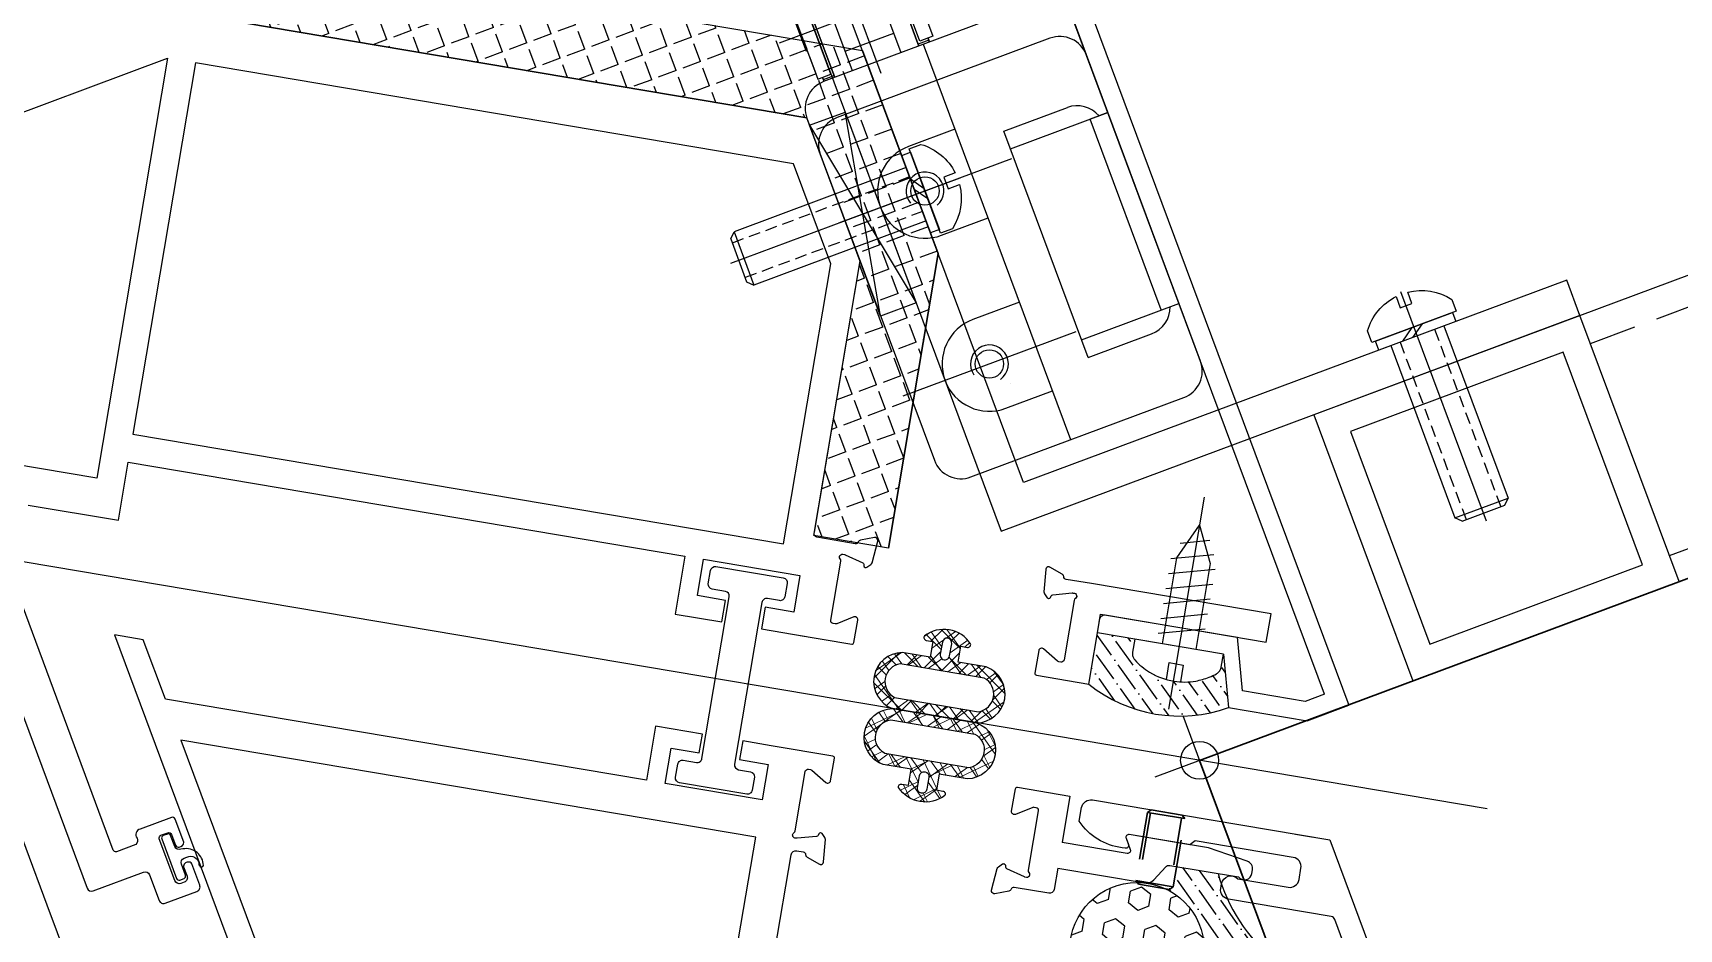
# Model space of a CAD drawing. Extents: x 12199666 to 24617114, y 1197707 to 2548648.
# Drawn here: x 12329482.3 to 12329656.2, y 1270351 to 1270445.6 of the extents above; entities that cross this region are included whole.
import ezdxf

# ---------------------------------------------------------------- set-up
doc = ezdxf.new("R2010")
doc.units = 0
doc.header["$LTSCALE"] = 10
doc.header["$MEASUREMENT"] = 0
for name, pattern in [('TX-PLAN-T1-F11$0$ACAD_ISO04W100', [30, 24, -3, 0, -3]), ('TX-PLAN-T1-F11$0$CENTER', [2, 1.25, -0.25, 0.25, -0.25]), ('TX-PLAN-T1-F11$0$CENTER-PISA', [11, 6, -2, 1, -2]), ('TX-PLAN-T1-F11$0$CENTER2', [1.125, 0.75, -0.125, 0.125, -0.125]), ('TX-PLAN-T1-F11$0$DASHED', [0.75, 0.5, -0.25]), ('TX-PLAN-T1-F11$0$HIDDEN', [0.375, 0.25, -0.125]), ('TX-PLAN-T1-F11$0$HIDDEN-PISA', [4.5, 2.5, -2])]:
    doc.linetypes.add(name, pattern=pattern)
for name, color, linetype, lineweight in [('TX-PLAN-T1-F11$0$_EDO-ALUMINIUM-SECTION', 90, 'Continuous', 30), ('TX-PLAN-T1-F11$0$Xref- ELE$0$Hatch', 9, 'Continuous', 13), ('TX-PLAN-T1-F11$0$Xref- ELE$0$Hatch @ 1 VP1', 9, 'Continuous', 13), ('TX-PLAN-T1-F11$0$Xref- ELE$0$Hatch @ 1 VPModel', 9, 'Continuous', 13), ('TX-PLAN-T1-F11$0$幕墙线', 114, 'Continuous', 30)]:
    doc.layers.add(name, color=color, linetype=linetype, lineweight=lineweight)
for name, color, linetype in [('TX-PLAN-T1-F11$0$AXIS', 3, 'Continuous'), ('TX-PLAN-T1-F11$0$CW', 4, 'Continuous'), ('TX-PLAN-T1-F11$0$F-Alum', 4, 'Continuous'), ('TX-PLAN-T1-F11$0$F-center', 6, 'TX-PLAN-T1-F11$0$ACAD_ISO04W100'), ('TX-PLAN-T1-F11$0$F-dashed line', 8, 'TX-PLAN-T1-F11$0$DASHED'), ('TX-PLAN-T1-F11$0$F-dim', 1, 'Continuous'), ('TX-PLAN-T1-F11$0$F-Gaskets', 8, 'Continuous'), ('TX-PLAN-T1-F11$0$F-Misc', 1, 'Continuous'), ('TX-PLAN-T1-F11$0$F-seslants', 8, 'Continuous'), ('TX-PLAN-T1-F11$0$F_MISC', 8, 'Continuous'), ('TX-PLAN-T1-F11$0$Hatch', 8, 'Continuous'), ('TX-PLAN-T1-F11$0$中心线', 1, 'TX-PLAN-T1-F11$0$CENTER2'), ('TX-PLAN-T1-F11$0$虚线', 8, 'TX-PLAN-T1-F11$0$HIDDEN'), ('TX-PLAN-T1-F11$0$螺栓钉类', 241, 'Continuous')]:
    doc.layers.add(name, color=color, linetype=linetype)

# ---------------------------------------------------------------- blocks, each defined once
blk = doc.blocks.new('*U339')
at = {"layer": 'TX-PLAN-T1-F11$0$Xref- ELE$0$Hatch @ 1 VP1'}
h = blk.add_hatch(dxfattribs=at)
h.set_pattern_fill('M_GASKET-PISA', color=256, pattern_type=2)
h.set_pattern_definition([(35.42361603529756, (-1214.761376000002, -14855.407933), (-0.8694256507828642, 1.222333439680349), []), (125.4236160352975, (-1214.761376000002, -14855.407933), (-1.222333439680349, -0.8694256507828639), [])])
edge = h.paths.add_edge_path(flags=16)
edge.add_line((-41815.07919855467, 17823.42139201995), (-41813.77919855462, 17823.42139201995))
edge.add_arc((-41813.77919855462, 17822.92139201995), 0.5, -90, 90, ccw=False)
edge.add_line((-41813.77919855462, 17822.42139201995), (-41815.07919855467, 17822.42139201995))
edge.add_arc((-41815.07919855467, 17822.92139201995), 0.5, 90, 270, ccw=False)
edge = h.paths.add_edge_path()
edge.add_line((-41813.27919855455, 17818.4213668968), (-41813.27919855462, 17821.42139201995))
edge.add_line((-41813.27919855462, 17821.42139201995), (-41814.97919855457, 17821.42139201995))
edge.add_line((-41814.97919855457, 17821.42139201995), (-41814.97919855457, 17820.72139202))
edge.add_arc((-41815.27919855458, 17820.72139201998), 0.3000000000174623, -115.05761541500061, 4.8635797611495946e-09, ccw=False)
edge.add_arc((-41813.09559109848, 17822.92139202004), 3.383607456175075, 133.070694364177, 226.9293056383509, ccw=False)
edge.add_arc((-41815.27919855466, 17825.12139202001), 0.3000000000240535, 2.084391326206969e-09, 115.0576154218833, ccw=False)
edge.add_line((-41814.97919855463, 17825.12139202002), (-41814.97919855457, 17824.42139201995))
edge.add_line((-41814.97919855457, 17824.42139201995), (-41813.27919855462, 17824.42139201995))
edge.add_line((-41813.27919855462, 17824.42139201995), (-41813.27919855468, 17827.42139201984))
edge.add_arc((-41810.27919855456, 17826.87139201984), 3.050000000114375, 10.388857815061783, 169.6111421849382, ccw=False)
edge.add_line((-41807.27919855445, 17827.42139201984), (-41807.27919855437, 17818.42139201997))
edge.add_arc((-41810.27919855451, 17818.97139202002), 3.050000000151531, 190.3888578138809, 349.6111421841629, ccw=False)
edge.add_line((-41812.07919855455, 17818.42136689683), (-41812.07919855467, 17827.42139201984))
edge.add_arc((-41810.27919855456, 17826.82523817369), 1.896153846257486, 18.324694090130095, 161.6753059098699, ccw=False)
edge.add_line((-41808.47919855445, 17827.42139201984), (-41808.47919855437, 17818.42139201996))
edge.add_arc((-41810.2791985545, 17819.01754586615), 1.896153846287313, 198.3246940877339, 341.6753059085472, ccw=False)
at = {"layer": 'TX-PLAN-T1-F11$0$Xref- ELE$0$Hatch @ 1 VPModel'}
h = blk.add_hatch(dxfattribs=at)
h.set_pattern_fill('M_GASKET-PISA', color=256, pattern_type=2)
h.set_pattern_definition([(45, (-1214.761376000002, -14855.407933), (-1.060660171779821, 1.060660171779821), []), (135, (-1214.761376000002, -14855.407933), (-1.060660171779821, -1.060660171779821), [])])
edge = h.paths.add_edge_path(flags=16)
edge.add_line((-41815.07919855467, 17823.42139201995), (-41813.77919855462, 17823.42139201995))
edge.add_arc((-41813.77919855462, 17822.92139201995), 0.5, -90, 90, ccw=False)
edge.add_line((-41813.77919855462, 17822.42139201995), (-41815.07919855467, 17822.42139201995))
edge.add_arc((-41815.07919855467, 17822.92139201995), 0.5, 90, 270, ccw=False)
edge = h.paths.add_edge_path()
edge.add_line((-41813.27919855455, 17818.4213668968), (-41813.27919855462, 17821.42139201995))
edge.add_line((-41813.27919855462, 17821.42139201995), (-41814.97919855457, 17821.42139201995))
edge.add_line((-41814.97919855457, 17821.42139201995), (-41814.97919855457, 17820.72139202))
edge.add_arc((-41815.27919855458, 17820.72139201998), 0.3000000000174623, -115.05761541500061, 4.8635797611495946e-09, ccw=False)
edge.add_arc((-41813.09559109848, 17822.92139202004), 3.383607456175075, 133.070694364177, 226.9293056383509, ccw=False)
edge.add_arc((-41815.27919855466, 17825.12139202001), 0.3000000000240535, 2.084391326206969e-09, 115.0576154218833, ccw=False)
edge.add_line((-41814.97919855463, 17825.12139202002), (-41814.97919855457, 17824.42139201995))
edge.add_line((-41814.97919855457, 17824.42139201995), (-41813.27919855462, 17824.42139201995))
edge.add_line((-41813.27919855462, 17824.42139201995), (-41813.27919855468, 17827.42139201984))
edge.add_arc((-41810.27919855456, 17826.87139201984), 3.050000000114375, 10.388857815061783, 169.6111421849382, ccw=False)
edge.add_line((-41807.27919855445, 17827.42139201984), (-41807.27919855437, 17818.42139201997))
edge.add_arc((-41810.27919855451, 17818.97139202002), 3.050000000151531, 190.3888578138809, 349.6111421841629, ccw=False)
edge.add_line((-41812.07919855455, 17818.42136689683), (-41812.07919855467, 17827.42139201984))
edge.add_arc((-41810.27919855456, 17826.82523817369), 1.896153846257486, 18.324694090130095, 161.6753059098699, ccw=False)
edge.add_line((-41808.47919855445, 17827.42139201984), (-41808.47919855437, 17818.42139201996))
edge.add_arc((-41810.2791985545, 17819.01754586615), 1.896153846287313, 198.3246940877339, 341.6753059085472, ccw=False)
blk = doc.blocks.new('TX-PLAN-T1-F11$0$Xref- ELE$0$GAE0002', base_point=(-41818.77919855453, 17822.92139201999))
at = {"color": 0, "linetype": 'ByBlock'}
for points in [[(-41813.27919855455, 17818.4213668968), (-41813.27919855462, 17821.42139201995), (-41814.97919855457, 17821.42139201995), (-41814.97919855457, 17820.72139202, -0.548945891858276), (-41815.4062573781, 17820.44962731407, -0.4340790099980792), (-41815.40625737821, 17825.39315672591, -0.5489458918577889), (-41814.97919855463, 17825.12139202002), (-41814.97919855457, 17824.42139201995), (-41813.27919855462, 17824.42139201995), (-41813.27919855468, 17827.42139201984, -0.8333333333398008), (-41807.27919855445, 17827.42139201984), (-41807.27919855437, 17818.42139201997, -0.833333333342024), (-41813.27919855468, 17818.42139202007)], [(-41812.07919855455, 17818.42136689683), (-41812.07919855467, 17827.42139201984, -0.7222222222395137), (-41808.47919855445, 17827.42139201984), (-41808.47919855437, 17818.42139201996, -0.7222222222456893), (-41812.07919855467, 17818.42139202007)]]:
    blk.add_lwpolyline(points, format="xyb", dxfattribs=at)
blk.add_lwpolyline([(-41815.07919855467, 17823.42139201995), (-41813.77919855462, 17823.42139201995, -0.9999999999999999), (-41813.77919855462, 17822.42139201995), (-41815.07919855467, 17822.42139201995, -0.9999999999999999)], format="xyb", close=True, dxfattribs=at)
at = {"layer": 'TX-PLAN-T1-F11$0$Xref- ELE$0$Hatch'}
blk.add_blockref('*U339', (0, 0), dxfattribs=at)
blk = doc.blocks.new('TX-PLAN-T1-F11$0$A$C3FFC0167')
at = {"layer": 'TX-PLAN-T1-F11$0$F-dim'}
for p, q in [((0, 5), (0, -5)), ((-5, 0), (5, 0))]:
    blk.add_line(p, q, dxfattribs=at)
blk.add_circle((0, 0), 2, dxfattribs=at)
blk = doc.blocks.new('*U193')
at = {"layer": 'TX-PLAN-T1-F11$0$F-seslants'}
h = blk.add_hatch(dxfattribs=at)
h.set_pattern_fill('ANSI36', color=256, scale=10)
h.set_pattern_definition([(45, (53159.15010211314, 73373.3115634953), (0.6629126073623882, 2.430679560328757), [3.125, -0.625, 0, -0.625])])
h.paths.add_polyline_path([(1475.741659829626, -3.000238316584728), (1475.735380750382, -3.023698362056166), (1476.4957483178, -4.339844692236511), (1477.861875881907, -4.705488615596551), (1480.863326804014, -9.900803077907767), (1480.49768288061, -11.2669306419848, -0.108700271728402), (1486.044363597874, -5.352547239250271, -0.38366498551135), (1487.038812711835, -4.457765866041882), (1487.484396133805, -4.457765866041882, -0.0157503687940426), (1488.538812711835, -3.909441482843249), (1488.538812711835, 0.5262378203333355), (1486.361720151734, 0.5262378203333355), (1486.028386818245, 0.8595711536618182), (1486.028386818245, 1.287237766606268, -0.485481439502047)])
at = {"layer": 'TX-PLAN-T1-F11$0$Hatch'}
h = blk.add_hatch(dxfattribs=at)
h.set_pattern_fill('HEX', color=256, scale=10)
h.set_pattern_definition([(0, (53159.15010211314, 73373.3115634953), (0, 2.165063509461096), [1.25, -2.5]), (120, (53159.15010211314, 73373.3115634953), (-1.875, -1.082531754730548), [1.249999999999995, -2.499999999999991]), (59.99999999999999, (53160.40010211314, 73373.3115634953), (-1.875, 1.082531754730549), [1.25, -2.5])])
edge = h.paths.add_edge_path()
edge.add_arc((1479.197548260214, 3.192174270108808), 7.091483518212044, 0, 360)
at = {"color": 8, "linetype": 'TX-PLAN-T1-F11$0$DASHED'}
for p, q in [((1493.666666785255, 4.192904487004853), (1486.028386818245, 4.192904487004853)), ((1486.361720151734, 4.526237820333336), (1486.361720151734, 0.5262378203333355)), ((1493.666666785255, 4.526237820333336), (1493.666666785255, 0.5262378203333355)), ((1493.666666785255, 0.8595711536618182), (1486.028386818245, 0.8595711536618182))]:
    blk.add_line(p, q, dxfattribs=at)
blk.add_lwpolyline([(1493.666666785255, 0.5262378203333355), (1494.000000118744, 0.8595711536618182), (1494.000000118744, 4.192904487004853), (1493.666666785255, 4.526237820333336), (1486.361720151734, 4.526237820333336), (1486.028386818245, 4.192904487004853), (1486.028386818245, 0.8595711536618182), (1486.361720151734, 0.5262378203333355)], close=True, dxfattribs=at)
at = {"layer": 'TX-PLAN-T1-F11$0$CW'}
blk.add_lwpolyline([(1486.28876543371, 12.88240874816256), (1486.28876543371, 3.520583901990904, 0.2535998008637027), (1486.742967582773, 2.682667017157655), (1488.311711637303, 1.660826845196425, -0.2535998008634184), (1488.538812711835, 1.241868402779801), (1488.538812711835, -6.105417568207486, 0.6457513110634008), (1489.138812711928, -7.434567830408923), (1489.525033742655, -7.434567830408923, 0.3812640285024388), (1490.319859880721, -6.725405103337835), (1491.038812711835, -2.457766181410989), (1491.038812711835, 6.022618576302193, 0.5773502691902374), (1490.588812711881, 6.282426197445602), (1489.488812711788, 5.64734090132697, -0.5773502691789958), (1489.038812711835, 5.907148522470379), (1489.038812695304, 12.88240874816256)], format="xyb", dxfattribs=at)
at = {"layer": 'TX-PLAN-T1-F11$0$F-Alum'}
for points in [[(1494, 44.88236024914659), (1494, 44.88236024914659), (1494, 44.88236024916114), (1494, 44.88236024916114), (1494, 44.88236024916114), (1494, 44.88236024916114), (1494, 47.93870083382353), (1491.995576281333, 47.93870083382353), (1491.995576281333, 44.88236024914659), (1488.210649064044, 44.88236024911748), (1488.210649064044, 55.26434998805053), (1491.995576281333, 55.26434998805053), (1491.995576281333, 52.25669139168167), (1494, 52.25674300007813), (1494, 57.26422248274321), (1488.210649064044, 57.26434590900317), (1488.210649064044, 57.26434590900317), (1488.210649064044, 108.8056678024004), (1488.210649064044, 108.8056678024004), (1494, 112.150307061107), (1494, 115.2447885326255), (1465.929928969359, 99.028072259287), (1445, 86.93637789456989)], [(1494.000000000233, -11.29273159365403), (1494.000000000233, -14.95784693870519), (1459.364570251433, -34.96751975259394)]]:
    blk.add_lwpolyline(points, dxfattribs=at)
for points in [[(1445, 106.1279798812466), (1464.666924478952, 117.4900079243525), (1481.249208494788, 127.069969254997, -0.4142135623730994)], [(1472.684254783671, 40.88236024914659), (1483, 40.88236024914659, -0.4142135623730951), (1483.5, 40.38236024914659), (1483.5, 39.68236024913494, -0.3595080000050208), (1483.256750599947, 39.38777684913657, 0.2637249999957617), (1483.031593499938, 39.19579954913934), (1482.518092199927, 37.78496624913532, 0.08748899999926876), (1482.5, 37.6823602491495, 0.4142139999922937), (1482.800000000047, 37.38236024914659, 0.0218199999991916), (1482.826146699954, 37.38350184913725), (1485.191682900069, 37.59045944914396, 0.1763269999977475), (1485.377668200061, 37.6771858491411), (1485.741421299987, 38.04093884913891, 0.1989119999937815), (1485.800000000047, 38.18236024913494, 0.06554300000265326), (1485.793185099959, 38.23412404913688, 0.2679490000043043), (1485.651763800066, 38.37554544914747), (1485.482703899965, 38.4208448491554, -0.2679489999930053), (1485.341282499954, 38.56226624913688), (1484.810222199885, 40.54421024913609, -0.06554300000210941), (1484.800000000047, 40.62185594913899), (1484.800000000047, 40.78194364529918, -0.0005211277992409814), (1484.800001086202, 40.78298590004852, -0.6877325381653175), (1485.323606800055, 40.98236024913786, 0.213421999999727), (1485.547213600017, 40.88236024914659), (1491.899999999907, 40.88236024914659, -0.4142139999965558), (1492.199999999953, 40.58236024914368), (1492.199999999953, 40.36143444915069, -0.1378519999943811), (1492.15607739985, 40.20515154914756), (1491.139015496708, 38.53864307532785, 0.5854977655313112), (1491.395092981402, 38.08236024915823), (1493.800000000047, 38.08236024914368, 0.414213562373095), (1494, 38.28236024915532), (1494, 44.88236024914659)], [(1486.28876543371, 12.88240874816256), (1484.000000000931, 12.88240874816256, -0.4142135623049005), (1483.500000000931, 13.38240874804615), (1483.5, 17.08240862868843, 0.3595081371707617), (1483.256750599947, 17.37699217445333, -0.2637249999956934), (1483.031593499938, 17.56896947445057), (1482.518092199927, 18.97980277445458, -0.08748900000110169), (1482.5, 19.08240877445496, -0.414214000000818), (1482.800000000047, 19.38240877445787, -0.0218199999991916), (1482.826146699954, 19.38126717446721), (1485.191682900069, 19.17430957446049, -0.1763269999970842), (1485.377668200061, 19.08758317446336), (1485.741421299987, 18.72383017446555, -0.198911999996341), (1485.800000000047, 18.58240877444041, -0.06554299999994298), (1485.793185099959, 18.53064497445303, -0.2679489999965194), (1485.651763800066, 18.38922357445699), (1485.482703899965, 18.34392417444906, 0.2679490000007903), (1485.341282499954, 18.20250277446758), (1484.810222199885, 16.22055877445382, 0.06554300000034483), (1484.800000000047, 16.14291307446547), (1484.800000000047, 15.98240877444914, 0.4142139999965558), (1485.09999999986, 15.68240877446078, 0.2134220000012545), (1485.323606800055, 15.78240877445205, -0.2134219999990182), (1485.547213600017, 15.88240877444332), (1491.899999999907, 15.88240877447242, 0.4142140000029491), (1492.199999999953, 16.18240877446078), (1492.199999999953, 16.40333457446832, 0.1378519999999419), (1492.15607739985, 16.5596174744569), (1491.139015496708, 18.22612594829116, -0.5854977655323537), (1491.395092981402, 18.68240877447533), (1493.799999999814, 18.68240877446078, -0.4142135623219491), (1494, 18.4824087744928), (1494, 12.88240874816256), (1489.038812695304, 12.88240874816256)], [(1466.180228319252, -28.1639607452089), (1485.787945640972, -16.89569973788457, 0.2684855002917078), (1486.038812711835, -16.46218758852046), (1486.038812711835, -5.457765866041882, -0.4142135623730284), (1487.038812711835, -4.457765866041882), (1487.538812711835, -4.457765866041882, -0.618033988750209), (1488.338812711881, -6.057765866047703), (1488.338812711881, -11.45776610109897, 0.4142135623723339), (1489.338812711881, -12.45776610109897), (1490.538812711835, -12.45776610109897, 0.4142135623746174), (1491.538812711835, -11.45776610109897), (1491.538812711835, -0.957765866041882), (1491.038812711835, -0.457765866041882), (1491.038812711835, 6.022618891685852, 0.5773502691897603), (1490.588812711881, 6.282426512814709), (1489.988812712021, 5.936016351304715, -0.5773502691899626), (1489.538812711835, 6.195823972433573), (1489.538812711835, 6.542234133943566, -0.2206564983027841), (1491.538812711835, 11.46063381085696), (1493.000000118511, 11.46063381085696, -0.4142135623731195), (1494.000000118511, 10.46063381085696), (1494.000000000233, -14.95784693870519)]]:
    blk.add_lwpolyline(points, format="xyb", dxfattribs=at)
blk.add_lwpolyline([(1484.210649064044, 106.494777138214), (1445, 83.84189642302226), (1445, 83.84189642302226), (1445, 83.84189642302226), (1445, 72.08022461656947, -0.001343357152830986), (1450.620146083878, 62.40173369116383, -0.5385290685890692), (1450.034441746306, 60.86779844402918, -0.1914545974145042), (1449.760999691207, 60.8800093652826, 0.5753674053899545), (1446.596464510076, 57.93532323281397, -0.750916684608722), (1446.447855447885, 57.56744387958315, 0.9828373752659911), (1446.465679941, 57.03734539393918, 0.06139491508169652), (1446.737663720967, 56.57967846324027), (1447.165597603656, 56.82752937590703, 0.5795967532811561), (1451.412303901277, 57.71536364282656, -0.06635213383699295), (1451.517766597448, 58.07544157392113, -0.5866754733801788), (1453.223359374795, 57.89574241894297, -9.391089595755726e-07), (1455.546211909503, 53.8750372062932), (1445, 47.78225154546089), (1445, 32.57040449458873), (1449.17530019884, 34.98257005709456), (1450.926160528325, 31.95194844658545), (1473.307840737049, 44.88236024914659), (1484.210649064044, 44.88236024914659)], format="xyb", close=True, dxfattribs=at)
at = {"layer": 'TX-PLAN-T1-F11$0$F-center'}
blk.add_line((1500, -30.81192101103079), (1500, 345.6712806450087), dxfattribs=at)
at = {"layer": 'TX-PLAN-T1-F11$0$F-seslants'}
blk.add_arc((1496.712803189643, -20.91583100105345), 18.8687944706762, 115.6709090079712, 149.2449960017902, dxfattribs=at)
at = {"layer": 'TX-PLAN-T1-F11$0$Hatch'}
blk.add_circle((1479.197548260214, 3.192174270108808), 7.091483518212044, dxfattribs=at)
at = {"layer": 'TX-PLAN-T1-F11$0$F_MISC', "extrusion": (3.582137313528093e-07, -2.990597548224695e-06, 0.9999999999954641), "rotation": 359.8842813538838}
blk.add_blockref('TX-PLAN-T1-F11$0$Xref- ELE$0$GAE0002', (1488.491876679846, 28.40911504597399, 0.000440005397952135), dxfattribs=at)
at = {"layer": 'TX-PLAN-T1-F11$0$F_MISC', "rotation": 30.01599997489868}
blk.add_blockref('TX-PLAN-T1-F11$0$A$C3FFC0167', (1500, 0), dxfattribs=at)
blk = doc.blocks.new('TX-PLAN-T1-F11$0$#10x13_Pan-flat-3')
at = {"color": 8, "linetype": 'TX-PLAN-T1-F11$0$HIDDEN-PISA'}
for p, q in [((-1.711377303647168, 10.79835977248877), (1.327780362582416, 11.6126996170351)), ((-2.400000006142363, 9.013843874672602), (1.996997242757061, 10.19201573984174)), ((-2.40000000505097, 7.413843874674058), (2.39999999407155, 8.700000001605076)), ((-2.400000003959576, 5.813843874675513), (2.399999995162943, 7.100000001606531)), ((-2.400000002875458, 4.213843874676968), (2.399999996247061, 5.500000001607987)), ((-2.400000001784065, 2.613843874678423), (2.399999997338455, 3.900000001609442)), ((-2.400000000699947, 1.013843874672602), (2.399999998429848, 2.300000001610897))]:
    blk.add_line(p, q, dxfattribs=at)
for points in [[(-1.790000000022701, -1.251464709639549e-09), (-1.790000006294576, 9.199999998738349), (-8.869392331689596e-09, 12.99999999994179), (1.78999999370717, 9.200000001175795), (1.789999999979045, 1.178705133497715e-09)], [(-0.7499999975334504, -3.659838021652831), (-0.7499999987630872, -1.850000000558794), (0.7500000012369128, -1.849999999540159), (0.7500000024665496, -3.659838020634197)]]:
    blk.add_lwpolyline(points, dxfattribs=at)
at = {"color": 32, "flags": 128}
blk.add_lwpolyline([(-4.750000000021828, -3.281456883996725e-09), (-4.749999999090505, -1.390168597587035, 0.02044951340221976), (-4.746657334493648, -1.471864103412372, 0.04398758774826101), (-4.716998160060029, -1.644951949376264, 0.0521855455310235), (-4.643293307010026, -1.839642807550263, 0.08249689016993748), (-4.4499858410054, -2.104325317188341, 0.02582980303273893), (-4.372616108048533, -2.172696028275823, 0.07268352806201751), (-2.617075641232077, -3.194163244705123, 0.09869610361643641), (0.08183213378651999, -3.69952322718018, 0.08249638678170287), (2.347977953162626, -3.295875031042669, 0.05218730035141757), (3.66753867942316, -2.666293208916613, 0.03066688341591993), (4.372616110929812, -2.172696022316813, 0.01330350973470385), (4.413354222931957, -2.138474128398229, 0.03657129110302831), (4.515303253050661, -2.033838485651358, 0.03475147926750673), (4.597077649370476, -1.921637741856102, 0.02182096229391937), (4.640176463399257, -1.845784510762314, 0.02280395151312757), (4.677971628436353, -1.76281944513903, 0.02280645284837659), (4.708056659233989, -1.676747445577348, 0.02181846118107081), (4.729386651873938, -1.592163116256415, 0.03475398225205351), (4.74792484894715, -1.454558013821952, 0.01610989314854271), (4.750000000909495, -1.390168591096881), (4.749999999978172, 3.194145392626524e-09)], format="xyb", close=True, dxfattribs=at)
at = {"layer": 'TX-PLAN-T1-F11$0$AXIS', "color": 8, "linetype": 'TX-PLAN-T1-F11$0$CENTER-PISA'}
blk.add_line((-1.088483259081841e-08, 15.98909419596748), (4.547473508864641e-09, -6.700000000018917), dxfattribs=at)
blk = doc.blocks.new('*U194')
at = {"layer": 'TX-PLAN-T1-F11$0$中心线', "color": 1, "linetype": 'TX-PLAN-T1-F11$0$CENTER', "ltscale": 2.357947691000002}
blk.add_line((-4.263256414560601e-14, 20.90048662063384), (1.4210854715202e-14, -4.956409502317115), dxfattribs=at)
at = {"layer": 'TX-PLAN-T1-F11$0$虚线', "linetype": 'TX-PLAN-T1-F11$0$HIDDEN', "ltscale": 0.5}
for p, q in [((-1.948286311568509, 1.13686837721616e-13), (-1.948286311568566, 20.00000000000011)), ((1.948286311568523, 1.13686837721616e-13), (1.948286311568481, 20.00000000000011))]:
    blk.add_line(p, q, dxfattribs=at)
at = {"layer": 'TX-PLAN-T1-F11$0$螺栓钉类', "color": 241, "linetype": 'Continuous'}
for p, q in [((-2.40807576862025, 20.00000000000011), (-2.999791744951651, 19.40828402366867)), ((2.999791744951594, 19.40828402366867), (-2.999791744951636, 19.40828402366867)), ((-2.999791744951622, 1.13686837721616e-13), (-2.999791744951651, 19.40828402366867)), ((2.408075768620179, 20.00000000000011), (-2.408075768620321, 20)), ((2.408075768620179, 20.00000000000011), (2.999791744951594, 19.40828402366867)), ((2.999791744951636, 1.13686837721616e-13), (2.999791744951594, 19.40828402366867)), ((-0.9100693464279175, -1), (0.5333063006401062, 0)), ((0.2446311712265015, -1), (1.688006818294525, 0))]:
    blk.add_line(p, q, dxfattribs=at)
blk.add_lwpolyline([(4.350000023841858, 0), (4.350000023841858, -1), (-4.350000023841858, -1), (-4.350000023841858, 0)], close=True, dxfattribs=at)
blk.add_lwpolyline([(-4.75, -1), (4.75, -1), (4.75, -2.319999992847443, -0.2072557309237045), (0.6600000262260437, -4.663157165050507), (0.6600000262260437, -3.379999995231628), (-0.6600000262260437, -3.379999995231628), (-0.6600000262260437, -4.663157165050507, -0.2072557309237047), (-4.75, -2.319999992847443)], format="xyb", close=True, dxfattribs=at)
blk = doc.blocks.new('*U180')
at = {"layer": 'TX-PLAN-T1-F11$0$F-Misc'}
blk.add_lwpolyline([(0, -4), (0, 0), (-21.4973025242173, 0), (-21.4973025242173, -4)], close=True, dxfattribs=at)
for points in [[(0, -4), (-21.4973025242173, 0)], [(-21.4973025242173, -4), (0, 0)]]:
    blk.add_lwpolyline(points, dxfattribs=at)
blk = doc.blocks.new('TX-PLAN-T1-F11$0$A$C61A55DDB')
at = {"layer": 'TX-PLAN-T1-F11$0$F-center'}
for p, q in [((10.50000512331218, 11.25004326470207), (10.50000512327338, 30.75004326470207)), ((30.00000512331218, 11.25004326474072), (30.00000512327338, 30.75004326474072)), ((50.01367156802806, 12.33551278698633), (50.01367156799292, 29.99302919353932)), ((61.01294607549547, 11.25004326480302), (61.01294607545665, 30.75004326480303)), ((43.2420254612891, 21.0000432647671), (77.3029226592106, 21.00004326483486))]:
    blk.add_line(p, q, dxfattribs=at)
at = {"layer": 'TX-PLAN-T1-F11$0$F-Misc'}
for p, q in [((37.50000512327486, 30.00004326475573), (3.00000512327486, 30.00004326468707)), ((41.5510051232749, 30.00004326476392), (37.50000512327428, 30.00004326475573)), ((5.1232808289e-06, 27.00004326468115), (5.1233286058e-06, 3.000043264681153)), ((40.5000051233286, 3.000043264761643), (40.50000512328082, 27.00004326476165)), ((44.55100512332864, 3.000043264769829), (44.55100512328087, 27.00004326476983)), ((44.55100512328092, 26.9500432647701), (45.01294607546424, 26.95004326477101)), ((45.01294607546424, 26.95004326477101), (44.55100512328097, 26.95004326477056)), ((44.76367156799897, 26.95004326477056), (44.76367156800136, 25.75004326477028)), ((48.16367156799771, 27.60004326477702), (51.86367156799763, 27.60004326478429)), ((48.1636715679979, 27.50004326477711), (48.16367156799771, 27.60004326477702)), ((51.86367156799763, 27.60004326478429), (51.86367156799785, 27.50004326478438)), ((54.01294607546663, 25.75004326478893), (44.55100512328335, 25.75004326477028)), ((44.55100512328335, 25.75004326476983), (54.01294607546663, 25.75004326478893)), ((45.26367156800136, 25.75004326477165), (44.55100512328335, 25.75004326477028)), ((54.01294607546612, 26.00004326478893), (54.01294607548601, 16.00004326478893)), ((44.55100512328735, 23.75004326476938), (54.01294607547061, 23.75004326478893)), ((46.76367156800535, 23.75004326477438), (46.76367156801629, 18.25004326477437)), ((53.26367156800535, 23.75004326478757), (53.26367156801629, 18.25004326478711)), ((44.55100512329829, 18.25004326476983), (54.01294607548155, 18.25004326478893)), ((5.1233032252e-06, 15.75004326468115), (44.55100512330327, 15.75004326476983)), ((54.01294607548554, 16.25004326478893), (44.55100512330227, 16.25004326476937)), ((44.55100512330225, 16.25004326476983), (54.01294607548554, 16.25004326478893)), ((45.26367156802026, 16.25004326477165), (44.55100512330225, 16.25004326476983)), ((44.76367156802265, 15.05004326477046), (44.76367156802028, 16.25004326477028)), ((44.55100512330463, 15.05004326477046), (45.01294607548792, 15.05004326477137)), ((45.01294607548792, 15.05004326477137), (44.55100512330463, 15.05004326477092)), ((48.16367156802378, 14.5000432647771), (48.16367156802399, 14.40004326477719)), ((48.16367156802399, 14.40004326477719), (51.86367156802393, 14.40004326478447)), ((51.86367156802393, 14.40004326478447), (51.8636715680237, 14.50004326478438)), ((7.500005123312661, 11.00004326469616), (7.500005123326957, 3.828470389442372)), ((7.500005123312661, 11.00004326469616), (33.00000512331269, 11.00004326474663)), ((9.500005123312688, 11.00004326470025), (9.500005123334574, 4.32647002526e-05)), ((31.00000512331269, 11.000043264743), (31.00000512333457, 4.32647429989e-05)), ((33.00000512331269, 11.00004326474663), (33.00000512332696, 3.828470389492848)), ((9.500005123330595, 2.000043264699797), (31.0000051233306, 2.000043264742998)), ((31.00000512333457, 4.32647429989e-05), (31.0000051233306, 2.000043264742998)), ((3.000005123334573, 4.32646870649e-05), (37.50000512333457, 4.32647557318e-05)), ((37.50000512333583, 4.32647557318e-05), (41.5510051233346, 4.32647639173e-05))]:
    blk.add_line(p, q, dxfattribs=at)
for points in [[(61.01294607548604, 16.00004326480302), (57.01162461857555, 14.50004326479484), (45.012946075489, 14.50004326477119), (45.01294607548601, 16.00004326477119), (61.01294607548604, 16.00004326480302, 0.9999999999999998), (61.01294607546612, 26.00004326480302), (57.01162461854969, 27.50004326479484), (45.01294607546313, 27.5000432647712), (45.01294607546611, 26.00004326477119), (61.01294607546612, 26.00004326480302)], [(15.50000512330322, 15.75004326471207), (15.50000512329276, 21.00004326471208, 0.4142135623730951), (10.50000512328282, 26.00004326470207, 0.4142135623730951), (5.500005123292767, 21.00004326469207), (5.500005123303225, 15.75004326469207)], [(35.00000512330323, 15.75004326475073), (35.00000512329277, 21.00004326475073, 0.4142135623730951), (30.00000512328282, 26.00004326474073, 0.4142135623730951), (25.00000512329277, 21.00004326473072), (25.00000512330323, 15.75004326473072)]]:
    blk.add_lwpolyline(points, format="xyb", dxfattribs=at)
for centre, radius in [((61.01294607547609, 21.00004326480302), 2.6), ((10.50000512329276, 21.00004326470207), 1.5), ((30.00000512329277, 21.00004326474072), 1.5)]:
    blk.add_circle(centre, radius, dxfattribs=at)
for centre, radius, start, end in [((3.000005123280828, 27.00004326468707), 3, 90.000000000114, 180.0000000001042), ((37.50000512328083, 27.00004326475573), 3, 1.042204e-10, 90.000000000114), ((41.55100512328087, 27.00004326476392), 3, 1.042204e-10, 90.000000000114), ((10.50000512329276, 21.00004326470207), 2, 195.0000000001291, 105.0000000001097), ((30.00000512329277, 21.00004326474072), 2, 200.0000000001284, 110.0000000001188), ((10.50000512332696, 3.828470389448284), 3, 180.0000000001042, 250.5287793656203), ((30.00000512332696, 3.828470389486938), 3, 289.4712206346099, 1.042204e-10), ((3.000005123328605, 3.000043264687064), 3, 180.0000000001042, 270.000000000114), ((37.50000512332861, 3.000043264755731), 3, 270.000000000114, 1.042204e-10), ((41.55100512332865, 3.000043264763917), 3, 270.000000000114, 1.042204e-10)]:
    blk.add_arc(centre, radius, start, end, dxfattribs=at)
blk = doc.blocks.new('TX-PLAN-T1-F11$0$A$C31F16DB5')
at = {"layer": 'TX-PLAN-T1-F11$0$F_MISC', "extrusion": (-1.944459998201759e-08, -8.49850233182345e-09, 0.9999999999999999), "rotation": 30.01599981706476}
blk.add_blockref('TX-PLAN-T1-F11$0$A$C61A55DDB', (-271.403801416436, 253.310927082972, 9.665162854626255e-06), dxfattribs=at)
blk = doc.blocks.new('TX-PLAN-T1-F11$0$TY001')
at = {"layer": 'TX-PLAN-T1-F11$0$F-seslants'}
h = blk.add_hatch(dxfattribs=at)
h.set_pattern_fill('ANSI36', color=256, scale=10)
h.set_pattern_definition([(45, (51659.15010211314, 73373.3115634953), (0.6629126073623882, 2.430679560328757), [3.125, -0.625, 0, -0.625])])
h.paths.add_polyline_path([(9.31932475650683, 8.505888903877349, -0.02582980297440925), (9.387695467565209, 8.583258636601386, -0.08249689016993748), (9.65237797726877, 8.776566102431389, -0.05218554553102349), (9.847068835515529, 8.8502709553577, -0.04398758774826101), (10.02015668153763, 8.879930129667628, -0.0204495134361547), (10.10185218742117, 8.883272794206277), (11.49202078185044, 8.88327279422083), (11.49202078161761, 12.88240874800249), (6, 12.88240874816256, 0.2608104144078784), (6, -2.09538701477868), (11.49202078185044, -0.6167272057937225), (10.101852187654, -0.6167272057937225, -0.01610989316636307), (10.03746276488528, -0.6146520537877223, -0.03475398225205351), (9.89985766238533, -0.5961138566199224, -0.02181846118107081), (9.815273333108053, -0.5747838639217662, -0.02280645284837659), (9.729201333597302, -0.5446988330659224, -0.02280395151312758), (9.646236267872155, -0.5069036679778947, -0.02182096229391937), (9.570383036741987, -0.4638048538909061, -0.03475147926750674), (9.458182292990386, -0.3820304574910551, -0.03657129110302829), (9.353546650381759, -0.2800814273068681, -0.0133035096243883), (9.319324756739661, -0.2393433156394167, -0.03066688343163973), (8.825727570336312, 0.4657341165584512, -0.05218730035141757), (8.196145749185234, 1.78529484324099, -0.08249638678170287), (7.792497554561123, 4.051440662879031, -0.09869610361643641), (8.297857538796961, 6.750348437562934, -0.0726835280703614)])
at = {"layer": 'TX-PLAN-T1-F11$0$Hatch'}
h = blk.add_hatch(dxfattribs=at)
h.set_pattern_fill('ANGLE', color=256, scale=10, angle=30.01599999725287)
h.set_pattern_definition([(30.0159999972559, (7246.221578325145, 83575.31519770106), (-1.375665006031407, 2.381185795182857), [2, -0.7500000000000001]), (120.0160000000013, (7246.221578325145, 83575.31519770106), (-2.381185795182858, -1.375665006031407), [1.999999999999999, -0.7499999999999996])])
h.paths.add_polyline_path([(60.00000032735988, 120.9771403750929), (67.99996101413853, 120.9771446270752), (68.00000002421439, 47.58085556495644), (48.19380796328187, 36.13969821600767), (16.62201892351732, 36.13970411113405), (16.62202052539214, 44.13970411113405), (46.04924303735606, 44.1397041111195), (60, 52.19937255952391)])
at = {"layer": 'TX-PLAN-T1-F11$0$F-Alum'}
blk.add_line((35.97910783393309, 26.29761373909423), (35.97910783393309, 26.2976137464866), dxfattribs=at)
at = {"layer": 'TX-PLAN-T1-F11$0$F-Alum', "flags": 128}
for points in [[(6, 44.62494049289671), (6, 44.62494049289671), (6, 38.28240872183233, 0.4142135623219491), (6.199999999953434, 38.08240872186434), (8.604907018365338, 38.08240872184979, 0.5854977655323537), (8.860984503291547, 38.53869154803397), (7.843922599917278, 40.20520002186822, -0.1378519999999419), (7.800000000046566, 40.3614829218568), (7.800000000046566, 40.58240872186434, -0.4142140000029491), (8.099999999860302, 40.8824087218527), (14.45278639998287, 40.8824087218818, 0.2134219999990182), (14.67639319994487, 40.98240872187307, -0.2134220000012545), (14.89999999990687, 41.08240872186434, -0.4142139999965558), (15.19999999995343, 40.78240872187598), (15.19999999995343, 40.62190442185965, -0.06554300000034483), (15.18977779988199, 40.5442587218713), (14.6587175000459, 38.56231472185755, -0.2679490000007903), (14.51729610003531, 38.42089332187606), (14.34823619993404, 38.37559392186813, 0.2679489999965194), (14.20681490004063, 38.2341725218721, 0.06554299999994298), (14.19999999995343, 38.18240872188471, 0.198911999996341), (14.25857870001346, 38.04098732185957), (14.62233179993927, 37.67723432186176, 0.1763269999970842), (14.80831709993072, 37.59050792186463), (17.17385330004618, 37.38355032185791, 0.0218199999991916), (17.19999999995343, 37.38240872186725, 0.414214000000818), (17.5, 37.68240872187016, 0.08748900000110169), (17.48190779983997, 37.78501472187054), (16.96840649982914, 39.19584802187455, 0.2637249999956934), (16.74324940005317, 39.38782532187179, -0.3595081371707617), (16.5, 39.6824088676367), (16.49999999976717, 43.79467959012254, -0.4357991633984695), (17.0028193492908, 44.13970411113405), (46.04924303642474, 44.1397041111195), (60, 52.19937255952391), (60, 255.9699132520182)], [(6, 136.0925112746481), (-32.85404102434404, 113.6456511076249, 0.414213562372367), (-33.0368629861623, 112.9625873255427), (-30.20133781293407, 108.0544794398011, -0.4142135623723672), (-30.3841597745195, 107.3714156578208), (-32.87624754663557, 105.9316800661327, 0.4142135623747425), (-33.059069508221, 105.2486162841087), (-31.26550941332243, 102.1440815297537, 0.4142135623736281), (-30.58244563126937, 101.9612595681101), (-28.49585987767205, 103.1667274525971, 0.4142135623747425), (-28.38616670062765, 103.5765657218581, 0.4499788340619634), (-28.95462026074529, 103.9608115522424), (-29.85007986496203, 103.4434842423361, -0.4142135623688695), (-30.53314364701509, 103.6263062039798), (-30.72104240115732, 103.9515466097218, -0.4142135623716423), (-30.53822043957189, 104.6346103917313), (-26.4664244367741, 106.9869792339159, -0.4142135623745478), (-26.05658616754226, 106.8772860569152), (-25.66859068535268, 106.2056913537672, -0.4142135623723672), (-25.77828386216424, 105.7958530845644), (-26.84692061529495, 105.1784774105472, 0.414213562372367), (-26.95661379233934, 104.7686391413154, 0.3892172556233508), (-26.38816023222171, 104.3843933109747), (-24.12839732971042, 105.689909559529, 0.4142135623673475), (-24.01870415266603, 106.09974782879), (-25.782980784541, 109.1535948307283, 0.5479023864882148), (-26.77834252780303, 109.3200882933597, -0.297523596281059), (-27.46824976732023, 109.3207830539468), (-28.56268278509378, 111.215174744153, -0.4450276250246835), (-28.42859366070479, 111.5827852300135), (3.858975284500048, 130.2360456410388)]]:
    blk.add_lwpolyline(points, format="xyb", dxfattribs=at)
for points in [[(6, 126.5300724443223), (6, 116.8464862994297), (12.23600407456979, 116.8464862994733), (12.23599933716469, 57.20323790282418), (6.01882355986163, 57.20323790282418), (6.01882355986163, 52.20371007098584), (8.33113906858489, 52.20371007098584), (8.33113906858489, 55.20087588035676), (12.23599933716469, 55.20087588035676), (12.23599933716469, 44.88236024916114), (8.316361026605591, 44.88236024914659), (8.316361026605591, 47.93870083382353), (6, 47.93870083383808), (6, 43.38048223422084)], [(9.09255196643062, -11.85761746624485), (78.35422935755923, 28.15642345116066), (78.35422935755923, 67.55850777409796), (65.99552698526531, 88.95061007936602), (67.72729847277515, 89.95109372012666), (80.35422935755923, 68.09470547204546), (80.35422935755923, 27.00209521962097), (8.361264120787382, -14.58987259608693)], [(53.01061472645961, -31.80457267696329), (390.065040307818, -615.223651404347)]]:
    blk.add_lwpolyline(points, dxfattribs=at)
at = {"layer": 'TX-PLAN-T1-F11$0$F-Alum'}
for points in [[(43.7010587672703, 139.3734343366232), (54.98221924691461, 119.8464862994733), (10, 119.8464862994733), (10, 300.4828355697391)], [(11.49202078185044, -0.6167272057937225), (11.49202078161761, 12.88240874814801), (13.48969077528454, 12.88240874817711), (13.48969077528454, -1.772401534864912)], [(11.49202078185044, -0.6167272057937225), (6, -2.09538701477868), (6, -10.50267945055384), (8.361264120787382, -14.58987259608693)], [(9.09255196643062, -11.85761746624485), (8, -9.966481752388063), (8, -3.249715246318374), (13.48969077528454, -1.772401534864912)]]:
    blk.add_lwpolyline(points, dxfattribs=at)
blk.add_lwpolyline([(55, 116.8464862994733), (15.23599795601331, 116.8464862994151), (15.23599933716469, 47.1398345065827), (45.24494649423286, 47.13970411113405), (55, 52.7754195893649)], close=True, dxfattribs=at)
at = {"layer": 'TX-PLAN-T1-F11$0$F-Alum', "color": 6, "flags": 128}
blk.add_lwpolyline([(8.750271532218903, 48.37128901066899), (-8.574140374781564, 48.37128901061078, 0.4142135623730951), (-9.075149190146476, 47.87229986541206), (-9.075149190146476, 46.58127311318822, -0.4142135623730951), (-9.576158005278558, 46.08228396796039), (-10.97571524651721, 46.08228396796039, -0.4142135623730951), (-11.47470439178869, 46.58329278317979), (-11.47470541135408, 53.79128246226173, -0.4142135623730951), (-10.973696596222, 54.29027160756232), (-9.559580545173958, 54.29027160756232, -0.4142135623730951), (-9.060591399902478, 53.78926279234292), (-9.06058936030604, 52.37229068749002, 0.4142135623730951), (-8.56160021503456, 51.87128187227063), (8.759955638553947, 51.87128187229973, 0.4142135623730951), (9.260964453686029, 52.37027101752756), (9.260964453686029, 53.78438706870656, -0.4142135623730951), (9.76197326905094, 54.28337621397804), (11.17894537374377, 54.28337621396349, -0.4142135623730951), (11.67793451901525, 53.78236739872955), (11.67793451901525, 46.57152166601736, -0.4142135623730951), (11.17692570365034, 46.07253252073133), (9.748251862358302, 46.07538857436157, -0.4142135623730951), (9.249262717086822, 46.57639738958096), (9.249260677490383, 47.87028019540594, 0.414213562373095)], format="xyb", close=True, dxfattribs=at)
at = {"layer": 'TX-PLAN-T1-F11$0$F-Alum', "flags": 128}
for points in [[(70.5967625908088, 53.70181540730118), (20.37412010924891, 24.68705649960611), (53.01061471598223, -31.80457268311875), (56.47415769123472, -29.80360540235415), (25.83863036497496, 23.22448080564209), (72.59772987198085, 50.23827243235428)], [(38.00336015643552, -5.828000438850722), (12.03444380452856, -20.8308320096985), (27.04169837292284, -46.80740424868418), (53.01061472506262, -31.80457267785096)], [(36.90642838552594, -9.926383129684837), (16.13282649754547, -21.92776378113194), (28.13863014383242, -42.70902155785006), (48.91223203204572, -30.70764090638841)]]:
    blk.add_lwpolyline(points, close=True, dxfattribs=at)
at = {"layer": 'TX-PLAN-T1-F11$0$F-Alum'}
blk.add_lwpolyline([(16.49999999860302, -4.866727205939242), (16.49999999930151, 14.37491890779347), (16.5, 17.08240862868843, -0.3595081371707617), (16.74324940005317, 17.37699217445333, 0.2637249999956934), (16.96840649982914, 17.56896947445057), (17.48190779983997, 18.97980277445458, 0.08748900000110169), (17.5, 19.08240877445496, 0.414214000000818), (17.19999999995343, 19.38240877445787, 0.0218199999991916), (17.17385330004618, 19.38126717446721), (14.80831709993072, 19.17430957446049, 0.1763269999970842), (14.62233179993927, 19.08758317446336), (14.25857870001346, 18.72383017446555, 0.198911999996341), (14.19999999995343, 18.58240877444041, 0.06554299999994298), (14.20681490004063, 18.53064497445303, 0.2679489999965194), (14.34823619993404, 18.38922357445699), (14.51729610003531, 18.34392417444906, -0.2679490000007903), (14.6587175000459, 18.20250277446758), (15.18977779988199, 16.22055877445382, -0.06554300000034483), (15.19999999995343, 16.14291307446547), (15.19999999995343, 15.98240877444914, -0.4142139999965558), (14.89999999990687, 15.68240877446078, -0.2134220000012545), (14.67639319994487, 15.78240877445205, 0.2134219999990182), (14.45278639998287, 15.88240877444332), (8.099999999860302, 15.88240877447242, -0.4142140000029491), (7.800000000046566, 16.18240877446078), (7.800000000046566, 16.40333457446832, -0.1378519999999419), (7.843922599917278, 16.5596174744569), (8.860984503291547, 18.22612594829116, 0.5854977655323537), (8.604907018365338, 18.68240877447533), (6.199999999953434, 18.68240877446078, 0.4142135623219491), (6, 18.4824087744928), (6, 12.88240874816256), (12.98969077528454, 12.88240874795883, -0.4142135623730951), (13.48969077528454, 12.38240874795883), (13.48969077528454, -4.866727205939242)], format="xyb", close=True, dxfattribs=at)
at = {"layer": 'TX-PLAN-T1-F11$0$F-center'}
blk.add_line((0, -30.81192101103079), (0, 345.6712806450087), dxfattribs=at)
at = {"layer": 'TX-PLAN-T1-F11$0$F-dashed line', "flags": 128}
for points in [[(50.2786876456812, -33.38286887168942), (387.3331132275052, -616.8019476004993)], [(29.57848780532368, -45.34184349645511), (366.632913393667, -628.760922236208)]]:
    blk.add_lwpolyline(points, dxfattribs=at)
at = {"layer": 'TX-PLAN-T1-F11$0$F-Gaskets'}
blk.add_lwpolyline([(-25.80828400561586, 106.208709546132), (-26.05842992803082, 106.6416957122856, 0.414213562373095), (-26.39992766571231, 106.7330975520599), (-30.29645680682734, 104.4819843484293, 0.414213562373095), (-30.38785864645615, 104.1404866105586), (-30.13771272427402, 103.707500444405, 0.4142135623732282), (-29.79621498659253, 103.6160986047034), (-28.71379286539741, 104.2414383982687, -0.414213562373095), (-28.03079738980159, 104.0586347187636), (-27.88082883949392, 103.7990490054653, -0.5173964972509594), (-28.34103844873607, 102.4226125171699, 0.2759327187054382), (-28.54358346923254, 102.3332221567398, 0.7886358641544985), (-28.45449060853571, 101.9190313340805, 0.4573379824077483), (-27.09095197496936, 104.3431083625619), (-27.16491164593026, 104.5588765390858, -0.414213562373095), (-26.9821079664398, 105.2418720147398), (-25.89968584547751, 105.8672118083196, 0.414213562373095)], format="xyb", close=True, dxfattribs=at)
at = {"layer": 'TX-PLAN-T1-F11$0$Hatch'}
blk.add_line((60.00000032735988, 120.9771403750929), (60, 52.19937255952391), dxfattribs=at)
for points in [[(60.00000032735988, 120.9771403750929), (67.99996101413853, 120.9771446270752), (68.00000002421439, 47.58085556495644), (48.19380796328187, 36.13969821600767), (16.62201892351732, 36.13970411113405), (16.62202052539214, 44.13970411113405), (46.04924303735606, 44.1397041111195), (60, 52.19937255952391), (60.00000032735988, 120.9771403750929)], [(16.62201892351732, 36.13970411113405), (48.19380796328187, 36.13969821600767), (68.00000002421439, 47.58085556495644)]]:
    blk.add_lwpolyline(points, dxfattribs=at)
blk.add_arc((19.38038502889685, 5.393510866648285), 15.33356758874301, 150.764598416439, 209.2354015835611, dxfattribs=at)
blk.add_blockref('TX-PLAN-T1-F11$0$A$C31F16DB5', (310.408990527736, -247.8873859157757))
at = {"layer": 'TX-PLAN-T1-F11$0$F_MISC'}
for name, p, rotation in [('*U194', (53.97653833776712, 39.48012468058732), 30.01599997489868), ('TX-PLAN-T1-F11$0$#10x13_Pan-flat-3', (11.49202078185044, 4.133272794191726), 269.9999999616367), ('TX-PLAN-T1-F11$0$A$C3FFC0167', (0, 0), 30.01599997489868), ('*U194', (48.04860581387766, -15.21952834243712), 120.0159999850837)]:
    blk.add_blockref(name, p, dxfattribs=dict(at, rotation=rotation))
at = {"layer": 'TX-PLAN-T1-F11$0$F_MISC', "xscale": -1, "rotation": 210.0159999543231}
blk.add_blockref('*U180', (61.28256088797934, 48.32078996046039), dxfattribs=at)
at = {"layer": 'TX-PLAN-T1-F11$0$F_MISC', "extrusion": (3.582137313528093e-07, -2.990597548224695e-06, 0.9999999999954641), "xscale": -1, "rotation": 359.8842813538839}
blk.add_blockref('TX-PLAN-T1-F11$0$Xref- ELE$0$GAE0002', (11.49183384958219, 28.36670197434236, -9.659877161339247e-05), dxfattribs=at)
blk = doc.blocks.new('TX-PLAN-T1-F11$0$A$C21521A5F')
at = {"rotation": 90}
for name, p in [('TX-PLAN-T1-F11$0$TY001', (388.7170751225203, 15260.21975712478, 0.0004146164392175001)), ('*U193', (388.7170751225203, 13760.21975712478, 0.0004146164392175001))]:
    blk.add_blockref(name, p, dxfattribs=at)
blk = doc.blocks.new('TX-PLAN-T1-F11$0$标准层幕墙0118')
at = {"color": 3}
blk.add_blockref('TX-PLAN-T1-F11$0$A$C21521A5F', (32561.28292488377, 9139.780242875713, -0.0004146164392174988), dxfattribs=at)
blk = doc.blocks.new('TX-PLAN-T1-F11')
at = {"layer": 'TX-PLAN-T1-F11$0$幕墙线'}
blk.add_lwpolyline([(12329700.54685304, 1283702.110053292), (12329644.955806, 1282905.173489752), (12330706.20136303, 1282539.133697919), (12330445.71699306, 1281783.921049892), (12331375.62636058, 1281155.036458158), (12330928.09412397, 1280493.286393544), (12331662.9603816, 1279644.641093719), (12331059.04014865, 1279121.689276596), (12331047.113034, 1279113.205716431), (12331559.58948348, 1278133.905957235), (12330853.23911021, 1277764.267279054), (12331306.82136707, 1276547.21390761), (12330603.69691024, 1276285.170727753), (12331057.2778674, 1275068.116871655), (12330354.15341066, 1274806.073691552), (12330807.73036959, 1273589.018345658), (12330104.6099109, 1273326.976655842), (12330558.18686992, 1272109.921309703), (12329855.06641123, 1271847.879619886), (12330308.64337025, 1270630.824273747), (12329605.52291165, 1270368.782583686), (12330059.10386872, 1269151.728727833), (12329355.97941197, 1268889.68554773), (12329809.55637091, 1267672.630201836)], dxfattribs=at)
at = {"layer": 'TX-PLAN-T1-F11$0$_EDO-ALUMINIUM-SECTION', "rotation": 350.4236156863823}
blk.add_blockref('TX-PLAN-T1-F11$0$标准层幕墙0118', (12293055.45042718, 1251790.443008234), dxfattribs=at)

msp = doc.modelspace()

# ---------------------------------------------------------------- block references
msp.add_blockref('TX-PLAN-T1-F11', (0, 0))

doc.saveas('drawing.dxf')
